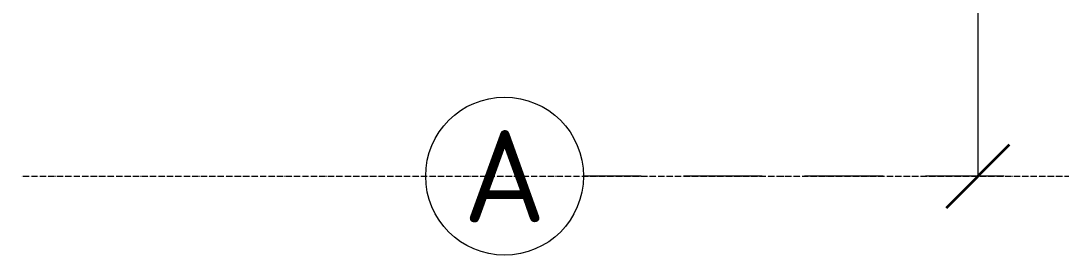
# Model space of a CAD drawing. Header units: millimetres. Extents: x -3455 to 18297, y -4324 to 8916.
# Drawn here: x -2270 to -292, y -150 to 295 of the extents above; entities that cross this region are included whole.
import ezdxf
from ezdxf.enums import TextEntityAlignment as Align

# ---------------------------------------------------------------- set-up
doc = ezdxf.new("R2010")
doc.units = ezdxf.units.MM
doc.linetypes.add('ОВ_ШП', pattern=[460, 300, -80, 0, -80])
doc.linetypes.add('Осевая 12-2-2', pattern=[16, 12, -2, 0, -2])
for name, color, linetype, lineweight in [('S-GRID', 8, 'Continuous', 13), ('АР_подложка', 8, 'Continuous', 13), ('ОВ_размеры', 7, 'Continuous', 13)]:
    doc.layers.add(name, color=color, linetype=linetype, lineweight=lineweight)
doc.styles.add('GOST', font='isocpeur.ttf', dxfattribs={"width": 0.9})

# ---------------------------------------------------------------- blocks, each defined once
blk = doc.blocks.new('АР_Баня_план')
at = {"layer": 'S-GRID', "linetype": 'Осевая 12-2-2'}
blk.add_line((18268.2, 4672.6), (-101.7, 4672.6), dxfattribs=at)

msp = doc.modelspace()

# ---------------------------------------------------------------- block references
at = {"layer": 'АР_подложка'}
msp.add_blockref('АР_Баня_план', (-2168, -4673), dxfattribs=at)

# ---------------------------------------------------------------- next in the draw order: linework, layer by layer
at = {"layer": 'ОВ_размеры'}
msp.add_lwpolyline([(-450, 0), (-450, 2000)], dxfattribs=at)
at = {"layer": 'ОВ_размеры', "lineweight": 35}
msp.add_lwpolyline([(-510, -60), (-390, 60)], dxfattribs=at)
at = {"layer": 'ОВ_размеры', "linetype": 'ОВ_ШП', "ltscale": 0.5}
msp.add_lwpolyline([(-400, 0), (-1200, 0)], dxfattribs=at)
at = {"layer": 'ОВ_размеры'}
msp.add_circle((-1350, 0), 150, dxfattribs=at)

# ---------------------------------------------------------------- next in the draw order: texts
at = {"layer": 'ОВ_размеры', "style": 'GOST'}
msp.add_text('А', height=175, dxfattribs=at).set_placement((-1350, 0), align=Align.MIDDLE_CENTER)

doc.saveas('drawing.dxf')
